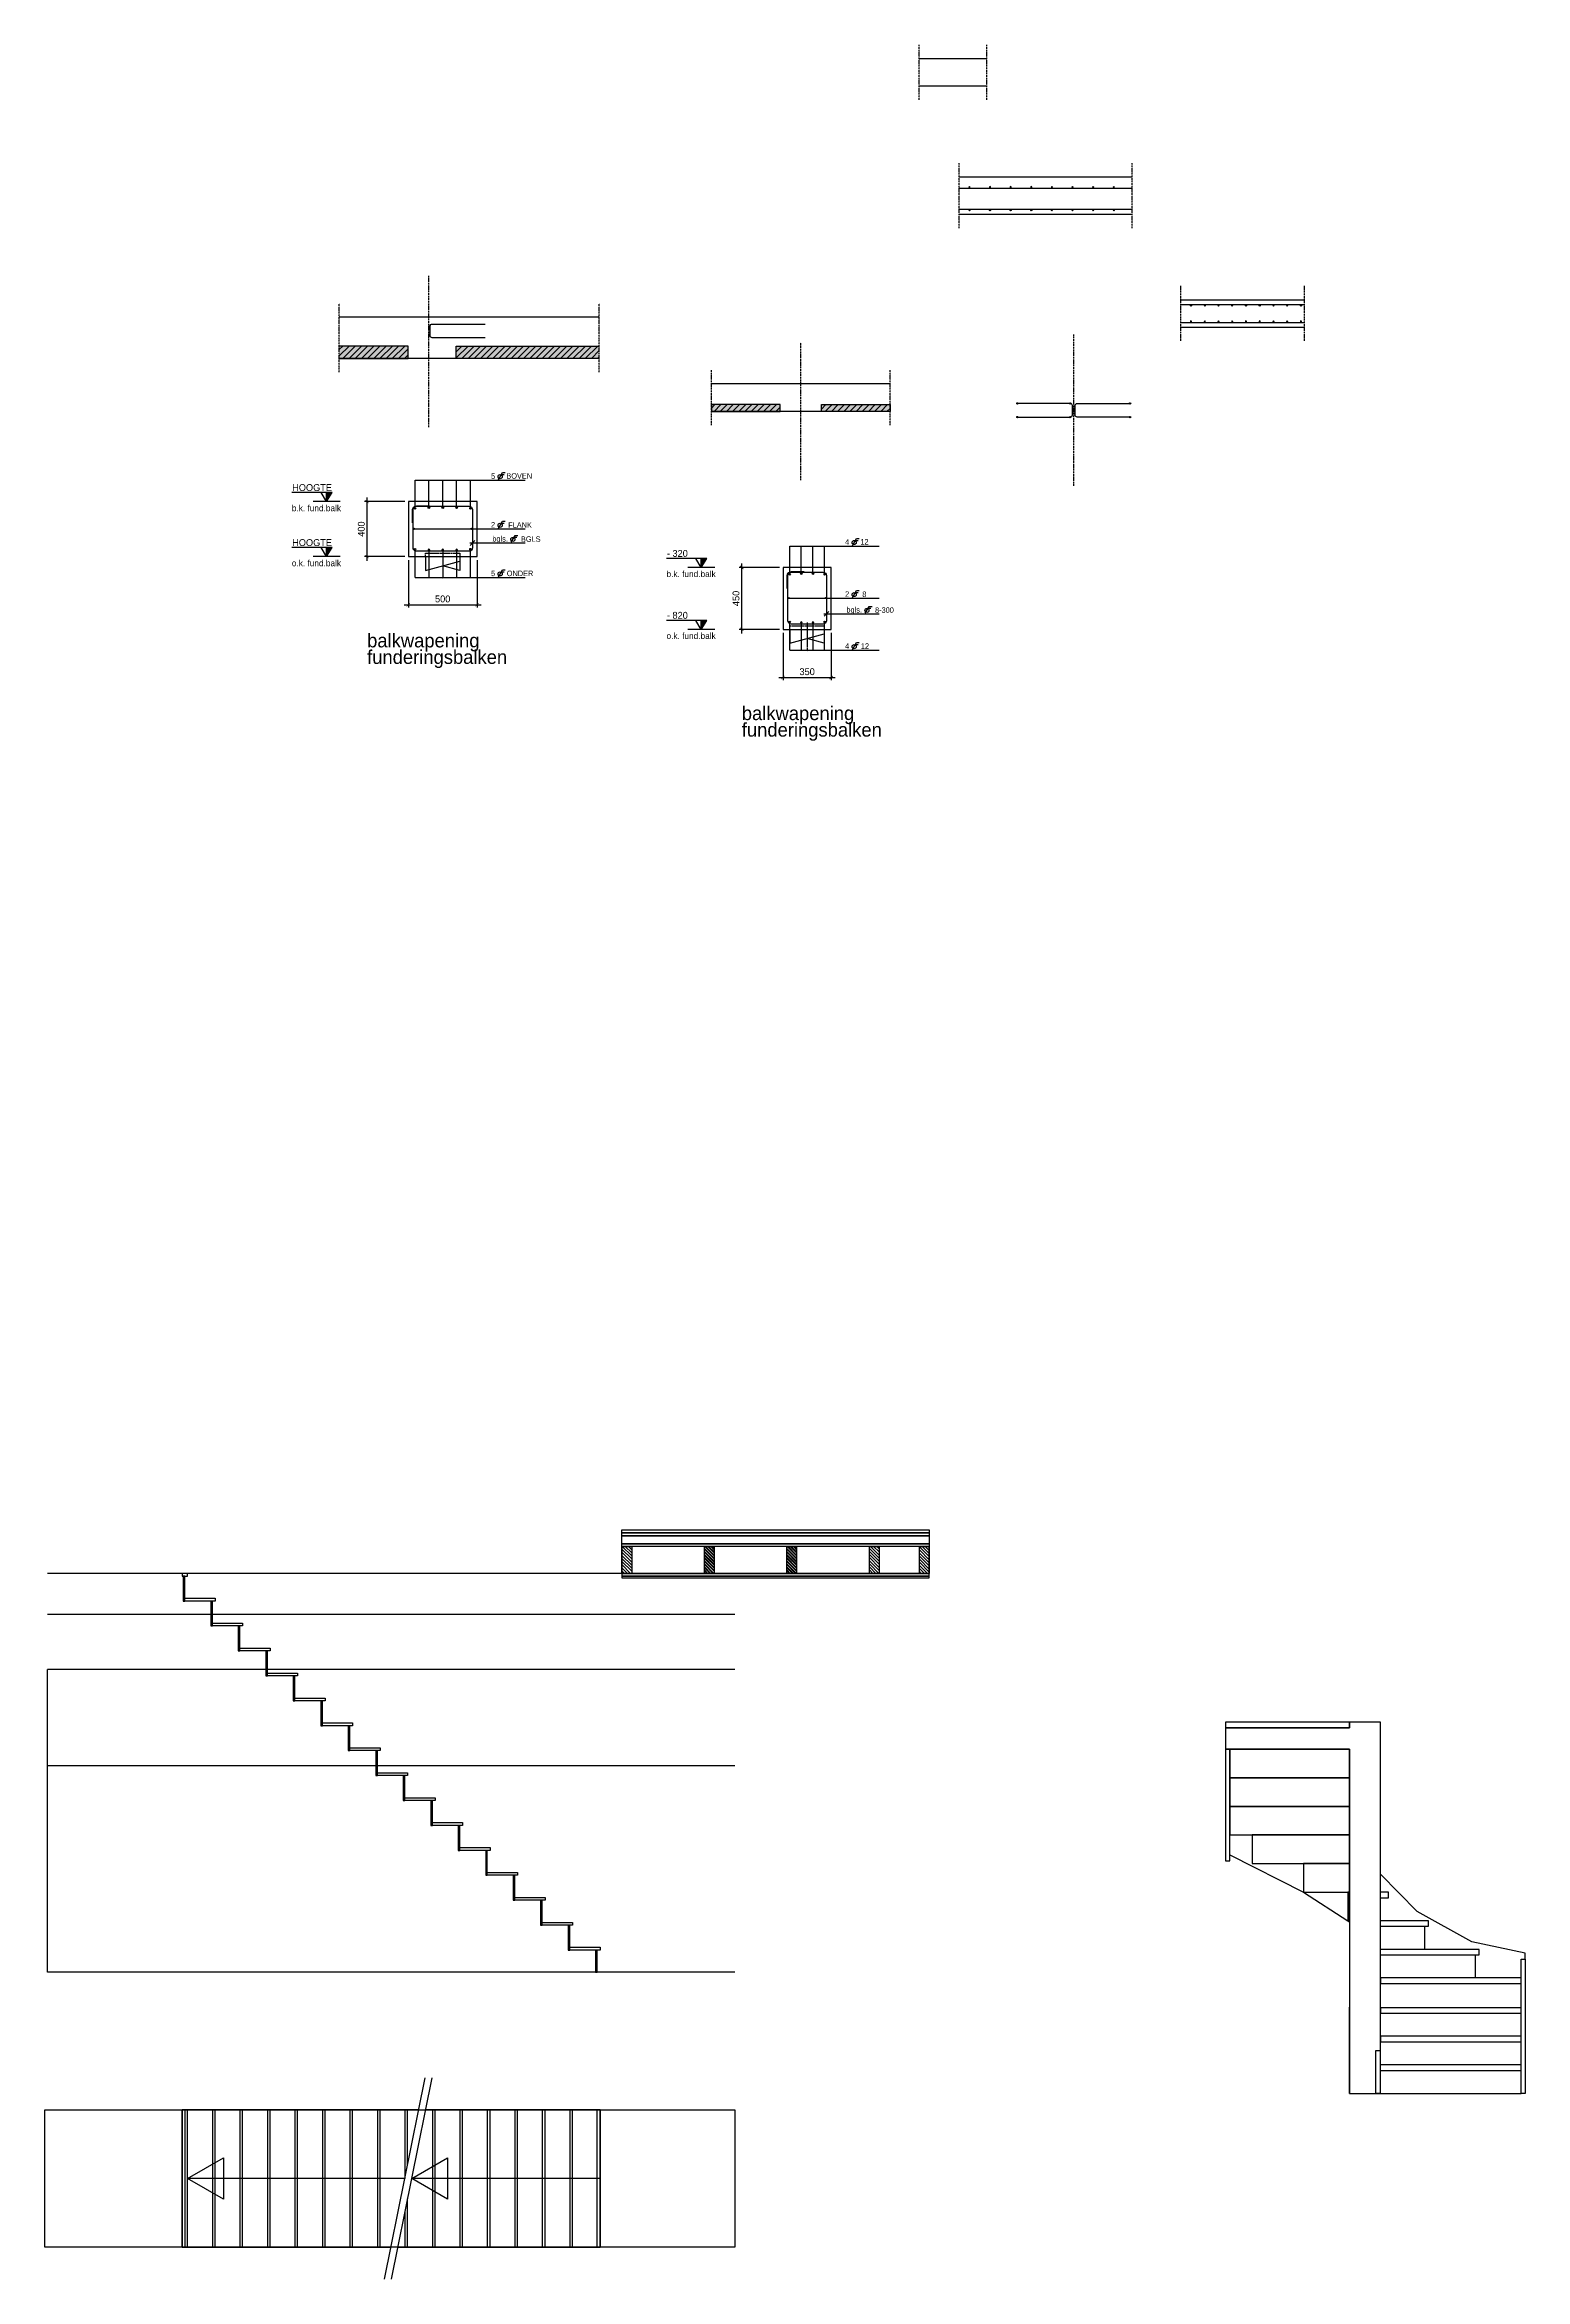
# Model space of a CAD drawing. Header units: millimetres. Extents: x -109306 to 269542, y -22401 to 197206.
# Drawn here: x -19202 to -8432, y 28573 to 44820 of the extents above; entities that cross this region are included whole.
import ezdxf
from ezdxf.enums import TextEntityAlignment as Align

# ---------------------------------------------------------------- set-up
doc = ezdxf.new("R2010")
doc.units = ezdxf.units.MM
for name, pattern in [('CENTER', [36, 24, -3, 6, -3]), ('DASH', [15, 12, -3]), ('DASHDOT', [18.5, 12, -3, 0.5, -3])]:
    doc.linetypes.add(name, pattern=pattern)
for name, color, linetype in [('10', 9, 'DASH'), ('13', 7, 'Continuous'), ('18', 1, 'Continuous'), ('25', 2, 'Continuous'), ('35', 3, 'Continuous'), ('AFBREEKLIJN', 7, 'DASHDOT'), ('BETON - 25', 2, 'Continuous'), ('BETON - 35', 3, 'Continuous'), ('DIMENSION', 1, 'Continuous'), ('dun', 252, 'Continuous'), ('HATCH-beton', 254, 'Continuous'), ('STRAMIEN', 11, 'CENTER'), ('T50', 4, 'Continuous'), ('WAPENING - 25', 2, 'Continuous'), ('WAPENING - 50', 4, 'Continuous'), ('WAPENING-aanwijs', 1, 'Continuous')]:
    doc.layers.add(name, color=color, linetype=linetype)
doc.styles.get("Standard").update_dxf_attribs({"font": ''})
doc.styles.get('Standard').set_extended_font_data('Century Gothic')
doc.dimstyles.new('1-20', dxfattribs={"dimscale": 20, "dimtxt": 2.5, "dimasz": 1.2, "dimexe": 1, "dimexo": 0, "dimgap": 0.8, "dimtad": 1, "dimdec": 0, "dimzin": 12, "dimdsep": 46, "dimtxsty": 'Standard', "dimblk1": 'ARCHTICK', "dimblk2": 'ARCHTICK', "dimsah": 1, "dimcen": 0.09, "dimdle": 1.5, "dimclrd": 256, "dimclre": 254, "dimclrt": 2, "dimadec": 0, "dimazin": 0, "dimtfac": 1, "dimtdec": 0, "dimtix": 1, "dimtofl": 0, "dimtmove": 2, "dimatfit": 3, "dimldrblk": 'ARCHTICK', "dimfxl": 1, "dimtolj": 1, "dimtzin": 0, "dimarcsym": 0})
pattern_1 = [(135, (13361.541, -33705.206), (-11.22532, -11.22532), [])]
pattern_2 = [(135, (13961.541, -33705.206), (-11.22532, -11.22532), [])]
pattern_3 = [(135, (14561.541, -33705.206), (-11.22532, -11.22532), [])]

# ---------------------------------------------------------------- blocks, each defined once
blk = doc.blocks.new('*U467')
at = {"layer": 'HATCH-beton'}
h = blk.add_hatch(color=8, dxfattribs=at)
h.dxf.hatch_style = 1
h.paths.add_polyline_path([(-150, 50), (-650, 50), (-650, 0), (-150, 0)])
h = blk.add_hatch(dxfattribs=at)
h.set_pattern_fill('ANSI31', color=1, scale=10)
h.paths.add_polyline_path([(-150, 50), (-650, 50), (-650, 0), (-150, 0)])
h = blk.add_hatch(color=8, dxfattribs=at)
h.dxf.hatch_style = 1
h.paths.add_polyline_path([(150, 50), (650, 50), (650, 0), (150, 0)])
h = blk.add_hatch(dxfattribs=at)
h.set_pattern_fill('ANSI31', color=1, scale=10)
h.paths.add_polyline_path([(150, 50), (650, 50), (650, 0), (150, 0)])
at = {"layer": '35'}
for points in [[(650, 200), (-650, 200)], [(-650, 0), (-150, 0), (-150, 50), (-650, 50)], [(650, 0), (-650, 0)], [(650, 0), (150, 0), (150, 50), (650, 50)]]:
    blk.add_lwpolyline(points, dxfattribs=at)
at = {"layer": 'AFBREEKLIJN'}
for points in [[(-650, -100), (-650, 300)], [(650, -100), (650, 300)]]:
    blk.add_lwpolyline(points, dxfattribs=at)
at = {"layer": 'Defpoints'}
for points in [[(-150, 50), (-650, 50), (-650, 0), (-150, 0)], [(150, 50), (650, 50), (650, 0), (150, 0)]]:
    blk.add_lwpolyline(points, close=True, dxfattribs=at)
at = {"layer": 'dun', "linetype": 'DASHDOT'}
blk.add_lwpolyline([(0, -500), (0, 500)], dxfattribs=at)
blk = doc.blocks.new('_ARCHTICK')
at = {"color": 0, "linetype": 'ByBlock', "const_width": 0.15}
blk.add_lwpolyline([(-0.5, -0.5), (0.5, 0.5)], dxfattribs=at)
blk = doc.blocks.new('*D463')
at = {"layer": 'Defpoints', "color": 0, "transparency": 16777216}
for p in [(300, 875), (650, 875), (650, 550)]:
    blk.add_point(p, dxfattribs=at)
at = {"layer": 'DIMENSION', "color": 254, "lineweight": -2, "transparency": 16777216}
for p, q in [((300, 875), (300, 530)), ((650, 875), (650, 530))]:
    blk.add_line(p, q, dxfattribs=at)
at = {"layer": 'DIMENSION', "lineweight": -2, "transparency": 16777216}
blk.add_line((270, 550), (680, 550), dxfattribs=at)
at = {"layer": 'DIMENSION', "lineweight": -2, "transparency": 16777216, "xscale": 23.99999999999998, "yscale": 23.99999999999998, "zscale": 23.99999999999998, "rotation": 180}
blk.add_blockref('_ARCHTICK', (300, 550), dxfattribs=at)
at = {"layer": 'DIMENSION', "lineweight": -2, "transparency": 16777216, "xscale": 23.99999999999998, "yscale": 23.99999999999998, "zscale": 23.99999999999998}
blk.add_blockref('_ARCHTICK', (650, 550), dxfattribs=at)
at = {"layer": 'DIMENSION', "color": 2, "transparency": 16777216, "insert": (475, 592), "char_height": 50, "attachment_point": 5}
blk.add_mtext('\\A1;350', dxfattribs=at)
blk = doc.blocks.new('A$C6607589A')
at = {"layer": 'WAPENING - 50'}
h = blk.add_hatch(color=256, dxfattribs=at)
h.dxf.hatch_style = 1
edge = h.paths.add_edge_path()
edge.add_arc((0, 0), 4, 0, 360)
blk.add_circle((0, 0), 4, dxfattribs=at)
blk = doc.blocks.new('A$C06233EF1')
at = {"layer": 'WAPENING - 50'}
h = blk.add_hatch(color=256, dxfattribs=at)
h.dxf.hatch_style = 1
edge = h.paths.add_edge_path()
edge.add_arc((0, 0), 6, 0, 360)
blk.add_circle((0, 0), 6, dxfattribs=at)
blk = doc.blocks.new('*D464')
at = {"layer": 'Defpoints', "color": 0, "transparency": 16777216}
for p in [(0, 1350), (275, 1350), (275, 900)]:
    blk.add_point(p, dxfattribs=at)
at = {"layer": 'DIMENSION', "color": 254, "lineweight": -2, "transparency": 16777216}
for p, q in [((275, 1350), (-20, 1350)), ((275, 900), (-20, 900))]:
    blk.add_line(p, q, dxfattribs=at)
at = {"layer": 'DIMENSION', "lineweight": -2, "transparency": 16777216}
blk.add_line((0, 870), (0, 1380), dxfattribs=at)
at = {"layer": 'DIMENSION', "lineweight": -2, "transparency": 16777216, "xscale": 23.99999999999998, "yscale": 23.99999999999998, "zscale": 23.99999999999998}
for p, rotation in [((0, 1350), 90), ((0, 900), 270)]:
    blk.add_blockref('_ARCHTICK', p, dxfattribs=dict(at, rotation=rotation))
at = {"layer": 'DIMENSION', "color": 2, "transparency": 16777216, "insert": (-42, 1125), "char_height": 50, "attachment_point": 5, "rotation": 90}
blk.add_mtext('\\A1;450', dxfattribs=at)
blk = doc.blocks.new('A$C43ED4266')
at = {"layer": '10'}
blk.add_lwpolyline([(-125, 0), (-125, 25), (125, 25), (125, 0)], dxfattribs=at)
at = {"layer": '13'}
for p, q in [((-125, 0), (-125, -100)), ((125, 0), (125, -100)), ((-125, -100), (125, -33)), ((125, -100), (0, -67))]:
    blk.add_line(p, q, dxfattribs=at)
at = {"layer": 'STRAMIEN'}
blk.add_line((0, 49), (0, -159), dxfattribs=at)
blk = doc.blocks.new('*D456')
at = {"layer": 'Defpoints', "color": 0, "transparency": 16777216}
for p in [(-16557, 41073), (-16057, 41073), (-16057, 40748)]:
    blk.add_point(p, dxfattribs=at)
at = {"layer": 'DIMENSION', "color": 254, "lineweight": -2, "transparency": 16777216}
for p, q in [((-16557, 41073), (-16557, 40728)), ((-16057, 41073), (-16057, 40728))]:
    blk.add_line(p, q, dxfattribs=at)
at = {"layer": 'DIMENSION', "lineweight": -2, "transparency": 16777216}
blk.add_line((-16587, 40748), (-16027, 40748), dxfattribs=at)
at = {"layer": 'DIMENSION', "lineweight": -2, "transparency": 16777216, "xscale": 23.99999999999998, "yscale": 23.99999999999998, "zscale": 23.99999999999998, "rotation": 180}
blk.add_blockref('_ARCHTICK', (-16557, 40748), dxfattribs=at)
at = {"layer": 'DIMENSION', "lineweight": -2, "transparency": 16777216, "xscale": 23.99999999999998, "yscale": 23.99999999999998, "zscale": 23.99999999999998}
blk.add_blockref('_ARCHTICK', (-16057, 40748), dxfattribs=at)
at = {"layer": 'DIMENSION', "color": 2, "transparency": 16777216, "insert": (-16307, 40790), "char_height": 50, "attachment_point": 5}
blk.add_mtext('\\A1;500', dxfattribs=at)
blk = doc.blocks.new('*D457')
at = {"layer": 'Defpoints', "color": 0, "transparency": 16777216}
for p in [(-16857, 41498), (-16582, 41498), (-16582, 41098)]:
    blk.add_point(p, dxfattribs=at)
at = {"layer": 'DIMENSION', "color": 254, "lineweight": -2, "transparency": 16777216}
for p, q in [((-16582, 41498), (-16877, 41498)), ((-16582, 41098), (-16877, 41098))]:
    blk.add_line(p, q, dxfattribs=at)
at = {"layer": 'DIMENSION', "lineweight": -2, "transparency": 16777216}
blk.add_line((-16857, 41068), (-16857, 41528), dxfattribs=at)
at = {"layer": 'DIMENSION', "lineweight": -2, "transparency": 16777216, "xscale": 23.99999999999998, "yscale": 23.99999999999998, "zscale": 23.99999999999998}
for p, rotation in [((-16857, 41498), 90), ((-16857, 41098), 270)]:
    blk.add_blockref('_ARCHTICK', p, dxfattribs=dict(at, rotation=rotation))
at = {"layer": 'DIMENSION', "color": 2, "transparency": 16777216, "insert": (-16899, 41298), "char_height": 50, "attachment_point": 5, "rotation": 90}
blk.add_mtext('\\A1;400', dxfattribs=at)
blk = doc.blocks.new('*U460')
at = {"layer": '35'}
for points in [[(-26, 50), (-410, 50)], [(26, 50), (410, 50)], [(-410, -50), (-26, -50)], [(410, -50), (26, -50)]]:
    blk.add_lwpolyline(points, dxfattribs=at)
for points in [[(-26, -50, 0.414214), (-10, -34), (-10, 34, 0.414214), (-26, 50)], [(26, -50, -0.414214), (10, -34), (10, 34, -0.414214), (26, 50)]]:
    blk.add_lwpolyline(points, format="xyb", dxfattribs=at)
at = {"layer": 'Defpoints'}
for centre in [(-410, 50), (-26, 50), (410, 50), (-410, -50), (-26, -50), (410, -50)]:
    blk.add_circle(centre, 5, dxfattribs=at)
at = {"layer": 'dun', "linetype": 'DASHDOT'}
blk.add_lwpolyline([(0, -550), (0, 550)], dxfattribs=at)
blk = doc.blocks.new('*U465')
at = {"layer": 'AFBREEKLIJN'}
for points in [[(-238, -200), (-238, 200)], [(255, -200), (255, 200)]]:
    blk.add_lwpolyline(points, dxfattribs=at)
at = {"layer": 'BETON - 35'}
for points in [[(-238, 100), (255, 100)], [(-238, -100), (255, -100)]]:
    blk.add_lwpolyline(points, dxfattribs=at)
blk = doc.blocks.new('*U466')
at = {"layer": 'AFBREEKLIJN'}
for points in [[(-399, -236), (-399, 236)], [(859, -236), (859, 236)]]:
    blk.add_lwpolyline(points, dxfattribs=at)
at = {"layer": 'BETON - 35'}
for points in [[(-399, 136), (859, 136)], [(-399, -136), (859, -136)]]:
    blk.add_lwpolyline(points, dxfattribs=at)
at = {"layer": 'WAPENING - 25'}
for points in [[(-399, 54), (859, 54)], [(-399, -98), (859, -98)]]:
    blk.add_lwpolyline(points, dxfattribs=at)
at = {"layer": 'WAPENING - 50', "xscale": -1, "rotation": 180}
for p in [(-324, 62), (-174, 62), (-24, 62), (126, 62), (276, 62), (426, 62), (576, 62), (726, 62)]:
    blk.add_blockref('A$C6607589A', p, dxfattribs=at)
at = {"layer": 'WAPENING - 50'}
for p in [(-324, -106), (-174, -106), (-24, -106), (126, -106), (276, -106), (426, -106), (576, -106), (726, -106)]:
    blk.add_blockref('A$C6607589A', p, dxfattribs=at)
blk = doc.blocks.new('*U630')
at = {"layer": '18'}
h = blk.add_hatch(dxfattribs=at)
h.set_pattern_fill('ANSI31', color=1, scale=5, angle=90)
h.set_pattern_definition(pattern_1)
h.paths.add_polyline_path([(-821, 196), (-750, 196), (-750, 0), (-821, 0)])
h = blk.add_hatch(dxfattribs=at)
h.set_pattern_fill('ANSI31', color=1, scale=5, angle=90)
h.set_pattern_definition(pattern_1)
h.paths.add_polyline_path([(-221, 196), (-150, 196), (-150, 0), (-221, 0)])
h = blk.add_hatch(dxfattribs=at)
h.set_pattern_fill('ANSI31', color=1, scale=5, angle=90)
h.set_pattern_definition(pattern_2)
h.paths.add_polyline_path([(-221, 196), (-150, 196), (-150, 0), (-221, 0)])
h = blk.add_hatch(dxfattribs=at)
h.set_pattern_fill('ANSI31', color=1, scale=5, angle=90)
h.set_pattern_definition(pattern_2)
h.paths.add_polyline_path([(379, 196), (450, 196), (450, 0), (379, 0)])
h = blk.add_hatch(dxfattribs=at)
h.set_pattern_fill('ANSI31', color=1, scale=5, angle=90)
h.set_pattern_definition(pattern_3)
h.paths.add_polyline_path([(379, 196), (450, 196), (450, 0), (379, 0)])
h = blk.add_hatch(dxfattribs=at)
h.set_pattern_fill('ANSI31', color=1, scale=5, angle=90)
h.set_pattern_definition(pattern_3)
h.paths.add_polyline_path([(979, 196), (1050, 196), (1050, 0), (979, 0)])
h = blk.add_hatch(dxfattribs=at)
h.set_pattern_fill('ANSI31', color=1, scale=5, angle=90)
h.set_pattern_definition([(135, (14959.574, -33705.206), (-11.22532, -11.22532), [])])
h.paths.add_polyline_path([(1344, 196), (1415, 196), (1415, 0), (1344, 0)])
at = {"layer": '25'}
for points in [[(1415, 294), (-821, 294), (-821, 316), (1415, 316)], [(1415, 274), (-821, 274), (-821, 294), (1415, 294)], [(1415, 214), (-821, 214), (-821, 274), (1415, 274)], [(1415, 196), (-821, 196), (-821, 214), (1415, 214)], [(-821, 196), (-750, 196), (-750, 0), (-821, 0)], [(-821, 0), (1415, 0), (1415, 196), (-821, 196)], [(-221, 196), (-150, 196), (-150, 0), (-221, 0)], [(-221, 196), (-150, 196), (-150, 0), (-221, 0)], [(379, 196), (450, 196), (450, 0), (379, 0)], [(379, 196), (450, 196), (450, 0), (379, 0)], [(979, 196), (1050, 196), (1050, 0), (979, 0)], [(1344, 196), (1415, 196), (1415, 0), (1344, 0)], [(-821, -20), (1415, -20), (1415, 0), (-821, 0)], [(-821, -32), (1415, -32), (1415, -20), (-821, -20)]]:
    blk.add_lwpolyline(points, close=True, dxfattribs=at)
blk = doc.blocks.new('trapbovenzijaanzich')
for points in [[(113, 208), (113, 2700), (-113, 2700), (-113, 2660), (-1013, 2660), (-1013, 2504), (-113, 2504), (-113, 0), (-113, 628)], [(-983, 1735), (-446, 1464), (-125, 1256), (-113, 1248)], [(1167, 977), (1167, 1020), (777, 1103), (379, 1323), (113, 1595)], [(113, 1424), (171, 1424), (171, 1464), (113, 1464)], [(113, 1216), (463, 1216), (463, 1256), (113, 1256)], [(433, 1216), (433, 1048)], [(113, 1008), (832, 1008), (832, 1048), (113, 1048)], [(802, 1008), (802, 840)], [(-113, 0), (113, 0), (113, 168)], [(113, 0), (1137, 0)]]:
    blk.add_lwpolyline(points)
for points in [[(-1013, 2660), (-113, 2660), (-113, 2700), (-1013, 2700)], [(-983, 1692), (-983, 2504), (-1013, 2504), (-1013, 1692)], [(-113, 2504), (-983, 2504), (-983, 2296), (-113, 2296)], [(-113, 2296), (-983, 2296), (-983, 2088), (-113, 2088)], [(-113, 2088), (-983, 2088), (-983, 1880), (-113, 1880)], [(-113, 1880), (-819, 1880), (-819, 1672), (-113, 1672)], [(-113, 1672), (-446, 1672), (-446, 1464), (-113, 1464)], [(-113, 1464), (-125, 1464), (-125, 1256), (-113, 1256)], [(1167, 0), (1137, 0), (1137, 977), (1167, 977)], [(113, 840), (113, 800), (1137, 800), (1137, 840)], [(113, 624), (113, 584), (1137, 584), (1137, 624)], [(113, 416), (113, 376), (1137, 376), (1137, 416)], [(110, 0), (80, 0), (80, 313), (110, 313)], [(110, 208), (110, 168), (1137, 168), (1137, 208)]]:
    blk.add_lwpolyline(points, close=True)
blk = doc.blocks.new('*U462')
at = {"layer": 'DIMENSION'}
for points in [[(-254.5, 1415.6), (-294.5, 1415.6), (-294.5, 1350)], [(-254.5, 965.6), (-294.5, 965.6), (-294.5, 900)]]:
    blk.add_hatch(color=256, dxfattribs=at).paths.add_polyline_path(points)
at = {"layer": 'WAPENING - 50'}
h = blk.add_hatch(color=256, dxfattribs=at)
h.dxf.hatch_style = 1
edge = h.paths.add_edge_path()
edge.add_arc((608.2, 1127.5), 4, 0, 360)
for p, q in [((805.6, 1511), (834.5, 1561)), ((826.4, 1547), (846.4, 1547)), ((834.5, 1561), (854.5, 1561)), ((805.6, 1132.5), (834.5, 1182.5)), ((826.4, 1168.5), (846.4, 1168.5)), ((834.5, 1182.5), (854.5, 1182.5)), ((898.4, 1017.5), (927.3, 1067.5)), ((919.2, 1053.5), (939.2, 1053.5)), ((927.3, 1067.5), (947.3, 1067.5)), ((805.6, 754), (834.5, 804)), ((826.4, 790), (846.4, 790)), ((834.5, 804), (854.5, 804))]:
    blk.add_line(p, q)
for centre in [(817.4, 1531.4), (817.4, 1152.9), (910.1, 1037.9), (817.4, 774.4)]:
    blk.add_circle(centre, 15)
at = {"layer": 'BETON - 25'}
blk.add_lwpolyline([(300.2, 900), (650.2, 900), (650.2, 1350), (300.2, 1350)], close=True, dxfattribs=at)
at = {"layer": 'Defpoints'}
blk.add_point((-545.3, 977.3), dxfattribs=at)
at = {"layer": 'DIMENSION'}
for p, q in [((-254.5, 1415.6), (-546.8, 1415.6)), ((-195.7, 1350), (-393.3, 1350)), ((-294.5, 1350), (-334.4, 1415.6)), ((-294.5, 1350), (-254.5, 1415.6)), ((-294.5, 1350), (-294.5, 1415.6)), ((-254.5, 965.6), (-546.8, 965.6)), ((-195.7, 900), (-393.3, 900)), ((-294.5, 900), (-334.4, 965.6)), ((-294.5, 900), (-254.5, 965.6)), ((-294.5, 900), (-294.5, 965.6))]:
    blk.add_line(p, q, dxfattribs=at)
at = {"layer": 'WAPENING - 25'}
for points in [[(330.2, 1196), (330.2, 1292, -0.4142136), (354.2, 1316), (592.2, 1316, -0.4142136), (616.2, 1292), (616.2, 963, -0.4142136), (592.2, 939), (358.2, 939, -0.4142136), (334.2, 963), (334.2, 1296)], [(334.2, 1296, -0.4142136), (358.2, 1320), (454.2, 1320)]]:
    blk.add_lwpolyline(points, format="xyb", dxfattribs=at)
at = {"layer": 'WAPENING-aanwijs'}
for p, q in [((348.3, 1506), (1000.2, 1506)), ((633.9, 1030.2), (598.6, 994.8)), ((348.3, 749), (1000.2, 749))]:
    blk.add_line(p, q, dxfattribs=at)
for points in [[(348.3, 1301), (348.3, 1506)], [(432.9, 1306), (432.9, 1506)], [(517.5, 1306), (517.5, 1506)], [(602.1, 1301), (602.1, 1506)], [(342.2, 1127.5), (342.2, 1127.5), (1000.2, 1127.5)], [(596.2, 1012.5), (596.2, 1012.5), (1000.2, 1012.5)], [(348.3, 749), (348.3, 954)], [(432.9, 949), (432.9, 749)], [(517.5, 949), (517.5, 749)], [(602.1, 749), (602.1, 954)]]:
    blk.add_lwpolyline(points, dxfattribs=at)
at = {"layer": 'STRAMIEN'}
blk.add_blockref('A$C43ED4266', (475.2, 900), dxfattribs=at)
at = {"layer": 'WAPENING - 50', "rotation": 180}
for p in [(348.3, 1301), (432.9, 1306), (517.5, 1306), (602.1, 1301)]:
    blk.add_blockref('A$C06233EF1', p, dxfattribs=at)
at = {"layer": 'WAPENING - 50'}
for name, p in [('A$C6607589A', (342.2, 1127.5)), ('A$C6607589A', (608.2, 1127.5)), ('A$C06233EF1', (348.3, 954)), ('A$C06233EF1', (602.1, 954))]:
    blk.add_blockref(name, p, dxfattribs=at)
at = {"layer": 'WAPENING - 50', "xscale": -1}
for p in [(432.9, 949), (517.5, 949)]:
    blk.add_blockref('A$C06233EF1', p, dxfattribs=at)
for s, p in [('4', (781.1, 1515.5)), ('2', (781.1, 1137)), ('bgls.', (873.9, 1022)), ('4', (781.1, 758.5))]:
    blk.add_text(s, height=40).set_placement(p, align=Align.RIGHT)
for tag, p in [('BOVEN', (862.9, 1517)), ('FLANK', (876.4, 1135.3)), ('BGLS', (969.2, 1020.3)), ('ONDER', (865.8, 758.4))]:
    blk.add_attdef(tag, p, '', height=40)
at = {"layer": 'DIMENSION', "color": 1}
for s, p in [('b.k. fund.balk', (-547.8, 1280.4)), ('o.k. fund.balk', (-547.8, 830.4))]:
    blk.add_text(s, height=45, dxfattribs=at).set_placement(p)
at = {"layer": 'DIMENSION', "color": 2}
for p in [(-545.3, 1427.3), (-545.3, 977.3)]:
    blk.add_attdef('HOOGTE', p, '', height=50, dxfattribs=at)
at = {"layer": 'T50'}
for s, p in [('balkwapening', (0, 240.3)), ('funderingsbalken', (0, 120.1))]:
    blk.add_text(s, height=100, dxfattribs=at).set_placement(p)
at = {"layer": 'DIMENSION'}
dim = blk.add_linear_dim(base=(0.2, 1350), p1=(275.2, 900), p2=(275.2, 1350), angle=90, dimstyle='1-20', dxfattribs=at)
dim.commit()
dim.dimension.update_dxf_attribs({"geometry": '*D464', "text_midpoint": (-42, 1125)})
dim = blk.add_linear_dim(base=(650.2, 550), p1=(300.2, 875), p2=(650.2, 875), dimstyle='1-20', dxfattribs=at)
dim.commit()
dim.dimension.update_dxf_attribs({"geometry": '*D463', "text_midpoint": (475.2, 592.3)})

msp = doc.modelspace()

# ---------------------------------------------------------------- hatches: boundary and pattern name
at = {"layer": 'DIMENSION'}
for points in [[(-17111.3, 41563.2), (-17151.3, 41563.2), (-17151.3, 41497.6)], [(-17111.3, 41163.2), (-17151.3, 41163.2), (-17151.3, 41097.6)]]:
    msp.add_hatch(color=256, dxfattribs=at).paths.add_polyline_path(points)
at = {"layer": 'HATCH-beton'}
h = msp.add_hatch(color=8, dxfattribs=at)
h.dxf.hatch_style = 1
h.paths.add_polyline_path([(-16559.1, 42629.2), (-17059.1, 42629.2), (-17059.1, 42539.2), (-16559.1, 42539.2)])
h = msp.add_hatch(dxfattribs=at)
h.set_pattern_fill('ANSI31', color=1, scale=10)
h.set_pattern_definition([(45, (-16409.055, 42579.198), (-22.4506, 22.4506), [])])
h.paths.add_polyline_path([(-16559.1, 42629.2), (-17059.1, 42629.2), (-17059.1, 42539.2), (-16559.1, 42539.2)])
h = msp.add_hatch(color=8, dxfattribs=at)
h.dxf.hatch_style = 1
h.paths.add_polyline_path([(-16209.1, 42629.2), (-15168.5, 42629.2), (-15168.5, 42539.2), (-16209.1, 42539.2)])
h = msp.add_hatch(dxfattribs=at)
h.set_pattern_fill('ANSI31', color=1, scale=10)
h.set_pattern_definition([(45, (-15768.464, 42579.198), (-22.4506, 22.4506), [])])
h.paths.add_polyline_path([(-16209.1, 42629.2), (-15168.5, 42629.2), (-15168.5, 42539.2), (-16209.1, 42539.2)])
at = {"layer": 'WAPENING - 50'}
h = msp.add_hatch(color=256, dxfattribs=at)
h.dxf.hatch_style = 1
edge = h.paths.add_edge_path()
edge.add_arc((-16098.5, 41300.1), 4, 0, 360)

# ---------------------------------------------------------------- linework, layer by layer
for p, q in [((-15901.2, 41658.6), (-15872.3, 41708.6)), ((-15880.4, 41694.6), (-15860.4, 41694.6)), ((-15872.3, 41708.6), (-15852.3, 41708.6)), ((-15901.2, 41305.1), (-15872.3, 41355.1)), ((-15880.4, 41341.1), (-15860.4, 41341.1)), ((-15872.3, 41355.1), (-15852.3, 41355.1)), ((-15808.4, 41202.6), (-15779.5, 41252.6)), ((-15787.6, 41238.6), (-15767.6, 41238.6)), ((-15779.5, 41252.6), (-15759.5, 41252.6)), ((-15901.2, 40951.6), (-15872.3, 41001.6)), ((-15880.4, 40987.6), (-15860.4, 40987.6)), ((-15872.3, 41001.6), (-15852.3, 41001.6)), ((-16730.2, 28572.5), (-16434.6, 30037.9)), ((-16680.2, 28572.5), (-16384.6, 30037.9))]:
    msp.add_line(p, q)
for points in [[(-14182.4, 33705.2), (-19182.4, 33705.2)], [(-14182.4, 33405.2), (-19182.4, 33405.2)], [(-19182.4, 30805.2), (-19182.4, 33005.2)], [(-14182.4, 33005.2), (-19182.4, 33005.2)], [(-14182.4, 32305.2), (-19182.4, 32305.2)], [(-14182.4, 30805.2), (-19182.4, 30805.2)], [(-16683.2, 28805.2), (-18202.4, 28805.2), (-18202.4, 29805.2), (-16481.5, 29805.2)], [(-16562.4, 29404.4), (-16562.4, 29805.2), (-16782.4, 29805.2), (-16782.4, 28805.2), (-16683.2, 28805.2)], [(-15162.4, 29805.2), (-15162.4, 28805.2), (-16633.2, 28805.2)], [(-16582.4, 29057.3), (-16582.4, 28805.2), (-16362.4, 28805.2), (-16362.4, 29805.2), (-16431.5, 29805.2)], [(-16481.5, 29805.2), (-16582.4, 29805.2), (-16582.4, 29305.2)], [(-16431.5, 29805.2), (-15162.4, 29805.2)], [(-16633.2, 28805.2), (-16562.4, 28805.2), (-16562.4, 29156.5)]]:
    msp.add_lwpolyline(points)
for points in [[(-18162.4, 33685.2), (-18162.4, 33705.2), (-18202.4, 33705.2), (-18202.4, 33685.2)], [(-18194.4, 33504), (-18182.4, 33504), (-18182.4, 33685.2), (-18194.4, 33685.2)], [(-18182.4, 33504), (-18182.4, 33524), (-17962.4, 33524), (-17962.4, 33504)], [(-17994.4, 33322.7), (-17982.4, 33322.7), (-17982.4, 33504), (-17994.4, 33504)], [(-17982.4, 33322.7), (-17982.4, 33342.7), (-17762.4, 33342.7), (-17762.4, 33322.7)], [(-17794.4, 33141.5), (-17782.4, 33141.5), (-17782.4, 33322.7), (-17794.4, 33322.7)], [(-17782.4, 33141.5), (-17782.4, 33161.5), (-17562.4, 33161.5), (-17562.4, 33141.5)], [(-17594.4, 32960.2), (-17582.4, 32960.2), (-17582.4, 33141.5), (-17594.4, 33141.5)], [(-17582.4, 32960.2), (-17582.4, 32980.2), (-17362.4, 32980.2), (-17362.4, 32960.2)], [(-17394.4, 32779), (-17382.4, 32779), (-17382.4, 32960.2), (-17394.4, 32960.2)], [(-17382.4, 32779), (-17382.4, 32799), (-17162.4, 32799), (-17162.4, 32779)], [(-17194.4, 32597.7), (-17182.4, 32597.7), (-17182.4, 32779), (-17194.4, 32779)], [(-17182.4, 32597.7), (-17182.4, 32617.7), (-16962.4, 32617.7), (-16962.4, 32597.7)], [(-16994.4, 32416.5), (-16982.4, 32416.5), (-16982.4, 32597.7), (-16994.4, 32597.7)], [(-16982.4, 32416.5), (-16982.4, 32436.5), (-16762.4, 32436.5), (-16762.4, 32416.5)], [(-16794.4, 32235.2), (-16782.4, 32235.2), (-16782.4, 32416.5), (-16794.4, 32416.5)], [(-16782.4, 32235.2), (-16782.4, 32255.2), (-16562.4, 32255.2), (-16562.4, 32235.2)], [(-16594.4, 32054), (-16582.4, 32054), (-16582.4, 32235.2), (-16594.4, 32235.2)], [(-16582.4, 32054), (-16582.4, 32074), (-16362.4, 32074), (-16362.4, 32054)], [(-16394.4, 31872.7), (-16382.4, 31872.7), (-16382.4, 32054), (-16394.4, 32054)], [(-16382.4, 31872.7), (-16382.4, 31892.7), (-16162.4, 31892.7), (-16162.4, 31872.7)], [(-16194.4, 31691.5), (-16182.4, 31691.5), (-16182.4, 31872.7), (-16194.4, 31872.7)], [(-16182.4, 31691.5), (-16182.4, 31711.5), (-15962.4, 31711.5), (-15962.4, 31691.5)], [(-15994.4, 31510.2), (-15982.4, 31510.2), (-15982.4, 31691.5), (-15994.4, 31691.5)], [(-15982.4, 31510.2), (-15982.4, 31530.2), (-15762.4, 31530.2), (-15762.4, 31510.2)], [(-15794.4, 31329), (-15782.4, 31329), (-15782.4, 31510.2), (-15794.4, 31510.2)], [(-15782.4, 31329), (-15782.4, 31349), (-15562.4, 31349), (-15562.4, 31329)], [(-15594.4, 31147.7), (-15582.4, 31147.7), (-15582.4, 31329), (-15594.4, 31329)], [(-15582.4, 31147.7), (-15582.4, 31167.7), (-15362.4, 31167.7), (-15362.4, 31147.7)], [(-15394.4, 30966.5), (-15382.4, 30966.5), (-15382.4, 31147.7), (-15394.4, 31147.7)], [(-15382.4, 30966.5), (-15382.4, 30986.5), (-15162.4, 30986.5), (-15162.4, 30966.5)], [(-15194.4, 30805.2), (-15182.4, 30805.2), (-15182.4, 30966.5), (-15194.4, 30966.5)], [(-19202.4, 29805.2), (-18202.4, 29805.2), (-18202.4, 28805.2), (-19202.4, 28805.2)], [(-18162.4, 28805.2), (-18162.4, 29805.2), (-18202.4, 29805.2), (-18202.4, 28805.2)], [(-18202.4, 29805.2), (-15162.4, 29805.2), (-15162.4, 28805.2), (-18202.4, 28805.2)], [(-18182.4, 29805.2), (-18182.4, 28805.2), (-17962.4, 28805.2), (-17962.4, 29805.2)], [(-17982.4, 29805.2), (-17982.4, 28805.2), (-17762.4, 28805.2), (-17762.4, 29805.2)], [(-17782.4, 29805.2), (-17782.4, 28805.2), (-17562.4, 28805.2), (-17562.4, 29805.2)], [(-17582.4, 29805.2), (-17582.4, 28805.2), (-17362.4, 28805.2), (-17362.4, 29805.2)], [(-17382.4, 29805.2), (-17382.4, 28805.2), (-17162.4, 28805.2), (-17162.4, 29805.2)], [(-17182.4, 29805.2), (-17182.4, 28805.2), (-16962.4, 28805.2), (-16962.4, 29805.2)], [(-16982.4, 29805.2), (-16982.4, 28805.2), (-16762.4, 28805.2), (-16762.4, 29805.2)], [(-16382.4, 29805.2), (-16382.4, 28805.2), (-16162.4, 28805.2), (-16162.4, 29805.2)], [(-16182.4, 29805.2), (-16182.4, 28805.2), (-15962.4, 28805.2), (-15962.4, 29805.2)], [(-15982.4, 29805.2), (-15982.4, 28805.2), (-15762.4, 28805.2), (-15762.4, 29805.2)], [(-15782.4, 29805.2), (-15782.4, 28805.2), (-15562.4, 28805.2), (-15562.4, 29805.2)], [(-15582.4, 29805.2), (-15582.4, 28805.2), (-15362.4, 28805.2), (-15362.4, 29805.2)], [(-15382.4, 29805.2), (-15382.4, 28805.2), (-15162.4, 28805.2), (-15162.4, 29805.2)], [(-15182.4, 29805.2), (-14182.4, 29805.2), (-14182.4, 28805.2), (-15182.4, 28805.2)]]:
    msp.add_lwpolyline(points, close=True)
for centre in [(-15889.4, 41679), (-15889.4, 41325.5), (-15796.6, 41223), (-15889.4, 40972)]:
    msp.add_circle(centre, 15)
at = {"layer": '18'}
for points in [[(-18162.4, 29305.2), (-17902.6, 29455.2), (-17902.6, 29155.2), (-18162.4, 29305.2)], [(-16532.4, 29305.2), (-16272.6, 29455.2), (-16272.6, 29155.2), (-16532.4, 29305.2)], [(-16582.4, 29305.2), (-18162.4, 29305.2)], [(-15162.4, 29305.2), (-16532.4, 29305.2)]]:
    msp.add_lwpolyline(points, dxfattribs=at)
at = {"layer": '35'}
for points in [[(-15168.5, 42839.2), (-17059.1, 42839.2)], [(-17059.1, 42539.2), (-16559.1, 42539.2), (-16559.1, 42629.2), (-17059.1, 42629.2)], [(-15168.5, 42539.2), (-16209.1, 42539.2), (-16209.1, 42629.2), (-15168.5, 42629.2)], [(-15168.5, 42539.2), (-17059.1, 42539.2)]]:
    msp.add_lwpolyline(points, dxfattribs=at)
msp.add_lwpolyline([(-15999.1, 42689.2), (-16383.1, 42689.2, -0.4142136), (-16399.1, 42705.2), (-16399.1, 42773.2, -0.4142136), (-16383.1, 42789.2), (-15999.1, 42789.2)], format="xyb", dxfattribs=at)
at = {"layer": 'AFBREEKLIJN'}
for points in [[(-10938.8, 42665.9), (-10938.8, 43065.9)], [(-10038.8, 42665.9), (-10038.8, 43065.9)], [(-17059.1, 42439.2), (-17059.1, 42939.2)], [(-15168.5, 42439.2), (-15168.5, 42939.2)]]:
    msp.add_lwpolyline(points, dxfattribs=at)
at = {"layer": 'BETON - 25'}
msp.add_lwpolyline([(-16556.5, 41097.6), (-16056.5, 41097.6), (-16056.5, 41497.6), (-16556.5, 41497.6)], close=True, dxfattribs=at)
at = {"layer": 'BETON - 35'}
for points in [[(-10938.8, 42965.9), (-10038.8, 42965.9)], [(-10938.8, 42765.9), (-10038.8, 42765.9)]]:
    msp.add_lwpolyline(points, dxfattribs=at)
at = {"layer": 'DIMENSION'}
for p, q in [((-17111.3, 41563.2), (-17403.5, 41563.2)), ((-17052.5, 41497.6), (-17250.1, 41497.6)), ((-17151.3, 41497.6), (-17191.2, 41563.2)), ((-17151.3, 41497.6), (-17111.3, 41563.2)), ((-17151.3, 41497.6), (-17151.3, 41563.2)), ((-17111.3, 41163.2), (-17403.5, 41163.2)), ((-17151.3, 41097.6), (-17191.2, 41163.2)), ((-17151.3, 41097.6), (-17111.3, 41163.2)), ((-17151.3, 41097.6), (-17151.3, 41163.2)), ((-17052.5, 41097.6), (-17250.1, 41097.6))]:
    msp.add_line(p, q, dxfattribs=at)
at = {"layer": 'dun', "linetype": 'DASHDOT'}
msp.add_lwpolyline([(-16409.1, 42039.2), (-16409.1, 43139.2)], dxfattribs=at)
at = {"layer": 'WAPENING - 25'}
for points in [[(-10938.8, 42931.9), (-10038.8, 42931.9)], [(-10938.8, 42799.9), (-10038.8, 42799.9)]]:
    msp.add_lwpolyline(points, dxfattribs=at)
for points in [[(-16526.5, 41343.6), (-16526.5, 41439.6, -0.4142136), (-16502.5, 41463.6), (-16114.5, 41463.6, -0.4142136), (-16090.5, 41439.6), (-16090.5, 41160.6, -0.4142136), (-16114.5, 41136.6), (-16498.5, 41136.6, -0.4142136), (-16522.5, 41160.6), (-16522.5, 41443.6)], [(-16522.5, 41443.6, -0.4142136), (-16498.5, 41467.6), (-16402.5, 41467.6)]]:
    msp.add_lwpolyline(points, format="xyb", dxfattribs=at)
at = {"layer": 'WAPENING-aanwijs'}
for p, q in [((-16508.4, 41653.6), (-15706.5, 41653.6)), ((-16072.9, 41215.3), (-16108.2, 41179.9)), ((-16508.4, 40946.6), (-15706.5, 40946.6))]:
    msp.add_line(p, q, dxfattribs=at)
for points in [[(-16508.4, 41448.6), (-16508.4, 41653.6)], [(-16407.5, 41453.6), (-16407.5, 41653.6)], [(-16306.5, 41453.6), (-16306.5, 41653.6)], [(-16205.6, 41453.6), (-16205.6, 41653.6)], [(-16104.6, 41448.6), (-16104.6, 41653.6)], [(-16514.5, 41300.1), (-16514.5, 41300.1), (-15706.5, 41300.1)], [(-16508.4, 40946.6), (-16508.4, 41151.6)], [(-16407.5, 41146.6), (-16407.5, 40946.6)], [(-16306.5, 41146.6), (-16306.5, 40946.6)], [(-16205.6, 41146.6), (-16205.6, 40946.6)], [(-16110.5, 41197.6), (-16110.5, 41197.6), (-15706.5, 41197.6)], [(-16104.6, 40946.6), (-16104.6, 41151.6)]]:
    msp.add_lwpolyline(points, dxfattribs=at)

# ---------------------------------------------------------------- block references
for name, p in [('*U465', (-12603.8, 44620)), ('*U466', (-12151.5, 43722.8)), ('*U467', (-13702.7, 42153.1)), ('*U460', (-11716.7, 42162.2)), ('trapbovenzijaanzich', (-9598.7, 29923.3))]:
    msp.add_blockref(name, p)
ref = msp.add_blockref('*U462', (-14131.2, 39668.9))
ref.add_attrib('FLANK', '8', (-13254.8, 40804.1), dxfattribs={"height": 40})
ref.add_attrib('BGLS', '8-300', (-13162, 40689.1), dxfattribs={"height": 40})
ref.add_attrib('BOVEN', '12', (-13268.3, 41185.9), dxfattribs={"height": 40})
ref.add_attrib('ONDER', '12', (-13265.4, 40427.3), dxfattribs={"height": 40})
ref.add_attrib('HOOGTE', '- 320', (-14676.5, 41096.1), dxfattribs={"layer": 'DIMENSION', "color": 2, "height": 50})
ref.add_attrib('HOOGTE', '- 820', (-14676.5, 40646.1), dxfattribs={"layer": 'DIMENSION', "color": 2, "height": 50})
at = {"layer": '25'}
msp.add_blockref('*U630', (-14182.4, 33705.2), dxfattribs=at)
at = {"layer": 'STRAMIEN'}
msp.add_blockref('A$C43ED4266', (-16306.5, 41097.6), dxfattribs=at)
at = {"layer": 'WAPENING - 50'}
for name, p in [('A$C6607589A', (-10863.8, 42923.9)), ('A$C6607589A', (-10763.8, 42923.9)), ('A$C6607589A', (-10663.8, 42923.9)), ('A$C6607589A', (-10563.8, 42923.9)), ('A$C6607589A', (-10463.8, 42923.9)), ('A$C6607589A', (-10363.8, 42923.9)), ('A$C6607589A', (-10263.8, 42923.9)), ('A$C6607589A', (-10163.8, 42923.9)), ('A$C6607589A', (-10063.8, 42923.9)), ('A$C6607589A', (-16514.5, 41300.1)), ('A$C6607589A', (-16098.5, 41300.1)), ('A$C06233EF1', (-16508.4, 41151.6)), ('A$C06233EF1', (-16104.6, 41151.6))]:
    msp.add_blockref(name, p, dxfattribs=at)
at = {"layer": 'WAPENING - 50', "xscale": -1, "rotation": 180}
for p in [(-10863.8, 42807.9), (-10763.8, 42807.9), (-10663.8, 42807.9), (-10563.8, 42807.9), (-10463.8, 42807.9), (-10363.8, 42807.9), (-10263.8, 42807.9), (-10163.8, 42807.9), (-10063.8, 42807.9)]:
    msp.add_blockref('A$C6607589A', p, dxfattribs=at)
at = {"layer": 'WAPENING - 50', "rotation": 180}
for p in [(-16508.4, 41448.6), (-16407.5, 41453.6), (-16306.5, 41453.6), (-16205.6, 41453.6), (-16104.6, 41448.6)]:
    msp.add_blockref('A$C06233EF1', p, dxfattribs=at)
at = {"layer": 'WAPENING - 50', "xscale": -1}
for p in [(-16407.5, 41146.6), (-16306.5, 41146.6), (-16205.6, 41146.6)]:
    msp.add_blockref('A$C06233EF1', p, dxfattribs=at)

# ---------------------------------------------------------------- texts
for s, p in [('5', (-15925.7, 41663.1)), ('2', (-15925.7, 41309.6)), ('bgls.', (-15832.9, 41207.1)), ('5', (-15925.7, 40956.1))]:
    msp.add_text(s, height=40).set_placement(p, align=Align.RIGHT)
for tag, p, s in [('BOVEN', (-15843.9, 41664.6), '12'), ('FLANK', (-15830.4, 41307.9), '8'), ('BGLS', (-15737.6, 41205.4), '8-300'), ('ONDER', (-15841, 40956), '12')]:
    msp.add_attdef(tag, p, s, height=40)
at = {"layer": 'DIMENSION', "color": 1}
for s, p in [('b.k. fund.balk', (-17404.6, 41428)), ('o.k. fund.balk', (-17404.6, 41028))]:
    msp.add_text(s, height=45, dxfattribs=at).set_placement(p)
at = {"layer": 'DIMENSION', "color": 2}
for p, s in [((-17402.1, 41574.9), '- 320'), ((-17402.1, 41174.9), '- 820')]:
    msp.add_attdef('HOOGTE', p, s, height=50, dxfattribs=at)
at = {"layer": 'T50'}
for s, p in [('balkwapening', (-16856.8, 40437.9)), ('funderingsbalken', (-16856.8, 40317.7))]:
    msp.add_text(s, height=100, dxfattribs=at).set_placement(p)

# ---------------------------------------------------------------- dimensions: what is measured, and where the dimension line sits
at = {"layer": 'DIMENSION'}
dim = msp.add_linear_dim(base=(-16856.5, 41497.6), p1=(-16581.5, 41097.6), p2=(-16581.5, 41497.6), angle=90, dimstyle='1-20', dxfattribs=at)
dim.commit()
dim.dimension.update_dxf_attribs({"geometry": '*D457', "text_midpoint": (-16898.8, 41297.6)})
dim = msp.add_linear_dim(base=(-16056.5, 40747.6), p1=(-16556.5, 41072.6), p2=(-16056.5, 41072.6), dimstyle='1-20', dxfattribs=at)
dim.commit()
dim.dimension.update_dxf_attribs({"geometry": '*D456', "text_midpoint": (-16306.5, 40789.9)})

doc.saveas('drawing.dxf')
